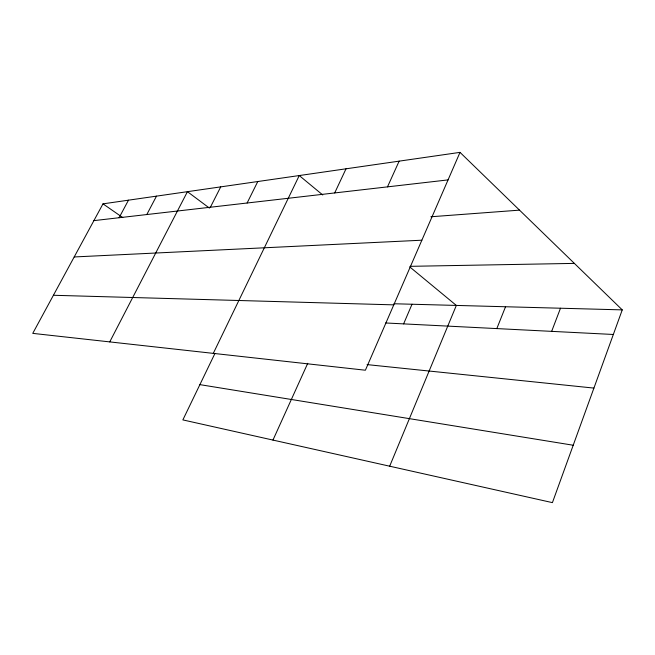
<?xml version="1.0" encoding="UTF-8"?>
<svg xmlns="http://www.w3.org/2000/svg" width="655" height="655" viewBox="0 0 655 655"><rect width="100%" height="100%" fill="white"/><g stroke="black" fill="none" stroke-linecap="round" stroke-linejoin="round"><path stroke-width="0.98" d="M460.015 152.369L365.392 370.222L32.75 333.37L102.999 203.852L460.015 152.369L622.25 309.88L552.419 502.631L182.86 419.904L214.865 353.626M551.657 331.356L560.492 308.227M496.826 328.589L505.537 306.753M389.676 466.204L456.339 305.427L409.858 266.994M403.611 323.881L412.028 304.239M387.49 186.871L399.141 161.146M272.963 440.078L307.735 363.312M334.697 192.938L346.02 168.81M213.293 353.373L299.253 175.548L322.743 194.977M247.115 203.009L257.775 181.533M210.394 207.234L220.719 186.88M109.745 341.902L187.436 191.678L209.412 208.093M146.802 214.545L156.488 196.14M119.087 217.73L128.478 200.176M93.902 220.629L448.053 179.904M430.884 216.764L519.521 210.14M74.195 256.956L421.861 240.205M410.095 266.331L574.361 263.392M393.974 303.756L622.25 309.88M53.415 295.274L393.778 304.862M385.631 322.972L613.342 334.476M367.078 364.606L593.913 388.096M199.89 384.632L573.215 445.236M102.999 203.852L122.788 217.599"/></g></svg>
